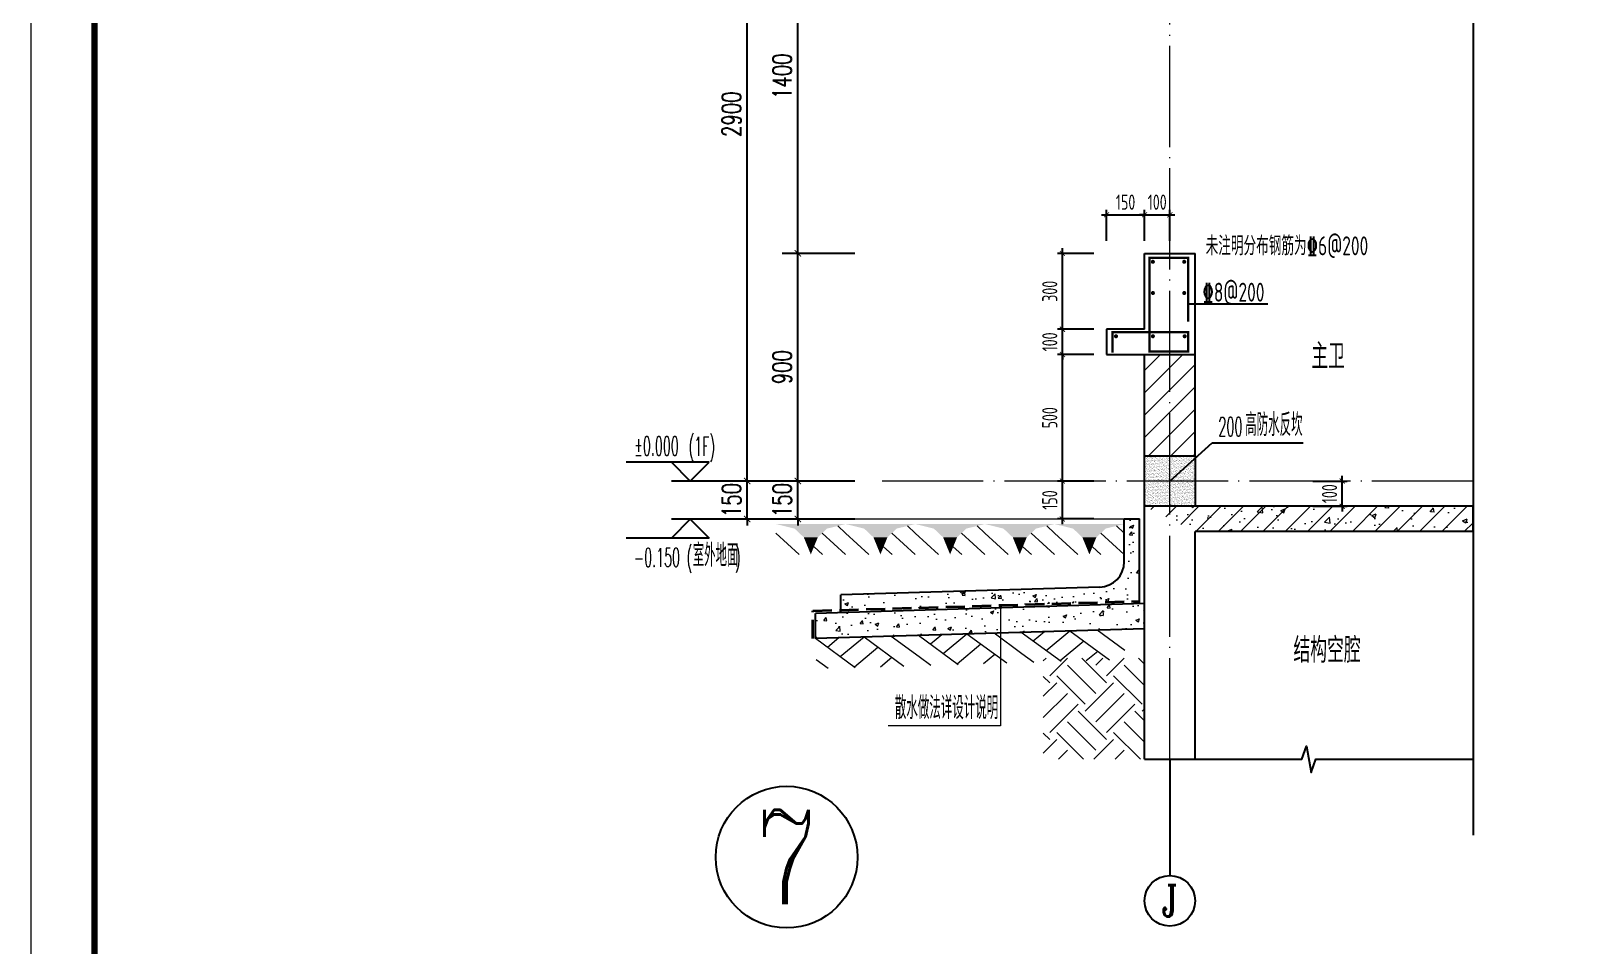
# Model space of a CAD drawing. Extents: x -1307975 to -76406, y -96289 to 379359.
# Drawn here: x -574078 to -567910, y 256344 to 259959 of the extents above; entities that cross this region are included whole.
import ezdxf
from ezdxf.enums import TextEntityAlignment as Align

# ---------------------------------------------------------------- set-up
doc = ezdxf.new("R2010")
doc.units = 0
doc.header["$LTSCALE"] = 1000
doc.linetypes.add('DASH', pattern=[0.35, 0.25, -0.1])
doc.linetypes.add('DOTE', pattern=[2.42, 2, -0.2, 0.02, -0.2])
doc.layers.get('0').update_dxf_attribs({"linetype": 'CONTINUOUS'})
doc.layers.get('DEFPOINTS').update_dxf_attribs({"linetype": 'CONTINUOUS'})
for name, color, linetype in [('A-AXIS_TEXT', 7, 'CONTINUOUS'), ('AXIS', 3, 'CONTINUOUS'), ('COLUMN', 4, 'CONTINUOUS'), ('DIM', 2, 'CONTINUOUS'), ('DIM_ELEV', 3, 'CONTINUOUS'), ('DIM_IDEN', 67, 'CONTINUOUS'), ('DIM_SYMB', 3, 'CONTINUOUS'), ('PUB_DIM', 3, 'CONTINUOUS'), ('PUB_TEXT', 2, 'CONTINUOUS'), ('REIN', 6, 'CONTINUOUS'), ('S-引出线', 40, 'CONTINUOUS'), ('TEXT', 2, 'CONTINUOUS'), ('WALL', 5, 'CONTINUOUS'), ('立面-看线', 251, 'CONTINUOUS')]:
    doc.layers.add(name, color=color, linetype=linetype)
for name, color, linetype, lineweight in [('AXIS_TEXT', 7, 'CONTINUOUS', 20), ('DOTE', 19, 'DOTE', 9), ('PUB_HATCH', 8, 'CONTINUOUS', 9), ('图框', 9, 'CONTINUOUS', 18), ('填充', 251, 'CONTINUOUS', 5), ('平面-排水沟', 86, 'CONTINUOUS', 15), ('立面-中轮廓线', 30, 'CONTINUOUS', 35), ('粉刷', 251, 'CONTINUOUS', 9)]:
    doc.layers.add(name, color=color, linetype=linetype, lineweight=lineweight)
doc.styles.add('_TCH_AXIS', font='COMPLEX', dxfattribs={"bigfont": 'GBCBIG'})
doc.styles.add('_TCH_DIM', font='SIMPLEX.shx', dxfattribs={"width": 0.7, "bigfont": 'GBCBIG.shx'})
doc.styles.add('_TCH_DIM_T3', font='SIMPLEX', dxfattribs={"width": 0.705882, "bigfont": 'GBCBIG'})
doc.styles.add('COMPLEX', font='COMPLEX')
doc.styles.add('DIM_FONT_T3', font='SIMPLEX', dxfattribs={"width": 0.705882, "bigfont": 'GBCBIG'})
doc.styles.add('TSSD_DIMENSION', font='Tssdeng.shx', dxfattribs={"width": 0.7, "bigfont": 'tssdchn.shx'})
doc.styles.add('TSSD_REIN', font='tssdeng.shx', dxfattribs={"width": 0.7, "height": 300, "bigfont": 'tssdchn.shx'})
doc.styles.add('w', font='tssdeng.shx', dxfattribs={"width": 0.8, "bigfont": 'tssdchn.shx'})
doc.dimstyles.new('_TCH_ARCH&&25', dxfattribs={"dimtxt": 74.375, "dimasz": 25, "dimexe": 62.5, "dimexo": 75, "dimgap": 25, "dimtad": 1, "dimdec": 0, "dimzin": 0, "dimdsep": 46, "dimtxsty": '_TCH_DIM_T3', "dimblk": 'ARCHTICK', "dimcen": 0.09, "dimclrt": 7, "dimazin": 0, "dimtfac": 1, "dimtdec": 0, "dimtix": 1, "dimtmove": 2, "dimatfit": 3, "dimldrblk": 'ARCHTICK', "dimfxl": 1, "dimtolj": 1, "dimtzin": 0, "dimarcsym": 0})
doc.dimstyles.new('TSSD_20_20', dxfattribs={"dimtxt": 60, "dimasz": 20, "dimexe": 20, "dimexo": 50, "dimgap": 20, "dimtad": 1, "dimdec": 0, "dimzin": 0, "dimdsep": 46, "dimtxsty": 'TSSD_DIMENSION', "dimblk": 'ARCHTICK', "dimblk1": 'ARCHTICK', "dimblk2": 'ARCHTICK', "dimcen": 0, "dimdle": 20, "dimclrt": 7, "dimadec": 0, "dimazin": 0, "dimtfac": 1, "dimtdec": 0, "dimtix": 1, "dimtmove": 2, "dimatfit": 3, "dimfxl": 1, "dimtolj": 1, "dimtzin": 0, "dimarcsym": 0})
pattern_1 = [(50, (28072.99, 249033.25), (143.452037, -12.550427), [15, -165]), (355, (28072.99, 249033.25), (-27.750267, 150.438427), [12, -132]), (100.4514, (28084.94, 249032.2), (115.701876, 137.88791), [12.74804, -140.22842]), (46.1842, (28072.99, 249073.25), (213.44821, -33.1038), [22.5, -247.5]), (96.6356, (28090.77, 249070.5), (186.93254, 194.82357), [19.12206, -210.3426]), (351.1842, (28072.99, 249073.25), (186.93239, 194.82372), [18, -198]), (21, (28092.99, 249063.25), (119.38141, -80.52378), [15, -165]), (326, (28092.99, 249063.25), (48.663066, 145.03001), [12, -132]), (71.4514, (28102.93, 249056.54), (168.044526, 64.5061), [12.74804, -140.22842]), (37.5, (28072.986, 249033.25), (2.431971, 66.578771), [0, -130.4, 0, -134, 0, -132.5]), (7.5, (28072.986, 249033.25), (52.613907, 78.882342), [0, -76.4, 0, -127.4, 0, -50.5]), (327.5, (28028.386, 249033.25), (106.764487, -4.510974), [0, -50, 0, -156, 0, -207]), (317.5, (28008.39, 249033.25), (116.637234, 20.020996), [0, -65, 0, -103.6, 0, -147])]

# ---------------------------------------------------------------- blocks, each defined once
blk = doc.blocks.new('$LINEPAT$素土夯实')
at = {"color": 0}
for p, q in [((0, -210), (210, 0)), ((120, -300), (420, 0)), ((420, 0), (608, -188)), ((495, -300), (795, 0)), ((615, 0), (705, -90)), ((315, -105), (502, -293)), ((210, -210), (300, -300)), ((705, -300), (795, -210))]:
    blk.add_line(p, q, dxfattribs=at)
blk = doc.blocks.new('$LinePat$自然土壤')
at = {"color": 0}
for p, q in [((0, -90), (71, -19)), ((0, -300), (211, -89)), ((420, -300), (630, -90)), ((210, -300), (286, -224))]:
    blk.add_line(p, q, dxfattribs=at)
for points in [[(0, 0), (630, 0), (168, -45), (462, -45)], [(168, -45), (462, -45), (252, -132), (378, -132)], [(252, -132), (378, -132), (315, -300)]]:
    blk.add_solid(points, dxfattribs=at)
blk = doc.blocks.new('sanshui')
at = {"layer": '粉刷'}
h = blk.add_hatch(dxfattribs=at)
h.set_pattern_fill('混凝土', color=256, scale=20)
h.set_pattern_definition(pattern_1)
edge = h.paths.add_edge_path()
edge.add_line((346317.8, 427329.6), (346257.8, 427329.6))
edge.add_line((346257.8, 427329.6), (346257.8, 427160.3))
edge.add_arc((346157.8, 427160.3), 100, 271.71836, 360, ccw=False)
edge.add_line((346160.8, 427060.3), (345137.8, 427029.6))
edge.add_line((345137.8, 427029.6), (345137.8, 426969.6))
edge.add_line((345137.8, 426969.6), (346317.8, 427005))
edge.add_line((346317.8, 427005), (346317.8, 427329.6))
h = blk.add_hatch(dxfattribs=at)
h.set_pattern_fill('混凝土', color=256, scale=20)
h.set_pattern_definition(pattern_1)
h.paths.add_polyline_path([(346337.8, 426895.6), (346337.8, 426995.6), (345037.8, 426956.6), (345037.8, 426856.6)])
at = {"layer": 'COLUMN'}
for p, q in [((346257.8, 427329.6), (346317.8, 427329.6)), ((346257.8, 427160.3), (346257.8, 427329.6)), ((346317.8, 426995), (346317.8, 427329.6)), ((346160.8, 427060.3), (345137.8, 427029.6)), ((346338.1, 426995.6), (345037.8, 426956.6)), ((345137.8, 426959.6), (345137.8, 427029.6)), ((345037.8, 426856.6), (345037.8, 426956.6)), ((346338.1, 426895.6), (345037.8, 426856.6))]:
    blk.add_line(p, q, dxfattribs=at)
blk.add_arc((346157.8, 427160.3), 100, 271.71836, 0, dxfattribs=at)
at = {"layer": '立面-中轮廓线', "linetype": 'DASH', "ltscale": 0.3}
blk.add_lwpolyline([(345027.8, 426856.6), (345027.8, 426966.3), (346317.8, 427005)], dxfattribs=at)
at = {"layer": '粉刷'}
blk.add_line((344881.5, 427329.6), (346257.8, 427329.6), dxfattribs=at)
at = {"layer": '粉刷', "yscale": 0.4, "zscale": 0.4}
for name, p, xscale, rotation in [('$LinePat$自然土壤', (345156.8, 427309.6), -0.4369306507241237, 359.9999999999903), ('$LinePat$自然土壤', (345432, 427309.6), -0.4369306507241237, 359.9999999999903), ('$LinePat$自然土壤', (345707.3, 427309.6), -0.4369306507241237, 359.9999999999903), ('$LinePat$自然土壤', (345982.6, 427309.6), -0.4369306507241237, 359.9999999999903), ('$LinePat$自然土壤', (346257.8, 427309.6), -0.4369306507241237, 359.9999999999903), ('$LINEPAT$素土夯实', (345444.5, 426868.8), -0.5117605352322558, 1.718358001643932), ('$LINEPAT$素土夯实', (345851.2, 426881), -0.5117605352322558, 1.718358001643932), ('$LINEPAT$素土夯实', (346257.8, 426893.2), -0.5117605352322558, 1.718358001643932)]:
    blk.add_blockref(name, p, dxfattribs=dict(at, xscale=xscale, rotation=rotation))
blk = doc.blocks.new('GFDDDDRG')
at = {"layer": '图框'}
blk.add_lwpolyline([(923310, -107437), (923310, -159999), (893610, -159999), (893610, -107437)], close=True, dxfattribs=at)
blk.add_lwpolyline([(923310, -107437), (923310, -159999), (893610, -159999), (893610, -107437)], close=True, dxfattribs=at)
at = {"layer": '图框', "const_width": 50}
blk.add_lwpolyline([(894110, -159499), (922810, -159499), (922810, -108687), (894110, -108687)], close=True, dxfattribs=at)
blk = doc.blocks.new('_ArchTick')
at = {"color": 0, "linetype": 'ByBlock', "const_width": 0.15}
blk.add_lwpolyline([(-0.5, -0.5), (0.5, 0.5)], dxfattribs=at)
blk = doc.blocks.new('*D2897')
at = {"layer": 'DEFPOINTS', "color": 0, "transparency": 16777216}
for p in [(-569677.9, 259233), (-569827.9, 259080.7), (-569677.9, 259080.7)]:
    blk.add_point(p, dxfattribs=at)
at = {"layer": 'DIM', "color": 0, "lineweight": -2, "transparency": 16777216}
for p, q in [((-569847.9, 259233), (-569657.9, 259233)), ((-569827.9, 259130.7), (-569827.9, 259253)), ((-569677.9, 259130.7), (-569677.9, 259253))]:
    blk.add_line(p, q, dxfattribs=at)
at = {"layer": 'DIM', "color": 0, "lineweight": -2, "transparency": 16777216, "xscale": 20, "yscale": 20, "zscale": 20, "rotation": 180}
blk.add_blockref('_ArchTick', (-569827.9, 259233), dxfattribs=at)
at = {"layer": 'DIM', "color": 0, "lineweight": -2, "transparency": 16777216, "xscale": 20, "yscale": 20, "zscale": 20}
blk.add_blockref('_ArchTick', (-569677.9, 259233), dxfattribs=at)
at = {"layer": 'DIM', "color": 7, "transparency": 16777216, "insert": (-569752.9, 259283), "char_height": 60, "attachment_point": 5, "style": 'TSSD_DIMENSION'}
blk.add_mtext('\\A1;150', dxfattribs=at)
blk = doc.blocks.new('*D2898')
at = {"layer": 'DEFPOINTS', "color": 0, "transparency": 16777216}
for p in [(-569577.9, 259233), (-569677.9, 259080.7), (-569577.9, 259080.7)]:
    blk.add_point(p, dxfattribs=at)
at = {"layer": 'DIM', "color": 0, "lineweight": -2, "transparency": 16777216}
for p, q in [((-569677.9, 259233), (-569697.9, 259233)), ((-569677.9, 259130.7), (-569677.9, 259253)), ((-569677.9, 259233), (-569577.9, 259233)), ((-569577.9, 259130.7), (-569577.9, 259253)), ((-569577.9, 259233), (-569557.9, 259233))]:
    blk.add_line(p, q, dxfattribs=at)
at = {"layer": 'DIM', "color": 0, "lineweight": -2, "transparency": 16777216, "xscale": 20, "yscale": 20, "zscale": 20}
blk.add_blockref('_ArchTick', (-569677.9, 259233), dxfattribs=at)
at = {"layer": 'DIM', "color": 0, "lineweight": -2, "transparency": 16777216, "xscale": 20, "yscale": 20, "zscale": 20, "rotation": 180}
blk.add_blockref('_ArchTick', (-569577.9, 259233), dxfattribs=at)
at = {"layer": 'DIM', "color": 7, "transparency": 16777216, "insert": (-569627.9, 259283), "char_height": 60, "attachment_point": 5, "style": 'TSSD_DIMENSION'}
blk.add_mtext('\\A1;100', dxfattribs=at)
blk = doc.blocks.new('*D2936')
at = {"layer": 'DEFPOINTS', "color": 0, "transparency": 16777216}
for p in [(-570002.5, 259080.7), (-569827.9, 259080.7), (-569827.9, 258780.7)]:
    blk.add_point(p, dxfattribs=at)
at = {"layer": 'DIM', "color": 0, "lineweight": -2, "transparency": 16777216}
for p, q in [((-569877.9, 259080.7), (-570022.5, 259080.7)), ((-570002.5, 258760.7), (-570002.5, 259100.7)), ((-569877.9, 258780.7), (-570022.5, 258780.7))]:
    blk.add_line(p, q, dxfattribs=at)
at = {"layer": 'DIM', "color": 0, "lineweight": -2, "transparency": 16777216, "xscale": 20, "yscale": 20, "zscale": 20}
for p, rotation in [((-570002.5, 259080.7), 90), ((-570002.5, 258780.7), 270)]:
    blk.add_blockref('_ArchTick', p, dxfattribs=dict(at, rotation=rotation))
at = {"layer": 'DIM', "color": 7, "transparency": 16777216, "insert": (-570052.5, 258930.7), "char_height": 60, "attachment_point": 5, "rotation": 90, "style": 'TSSD_DIMENSION'}
blk.add_mtext('\\A1;300', dxfattribs=at)
blk = doc.blocks.new('*D2937')
at = {"layer": 'DEFPOINTS', "color": 0, "transparency": 16777216}
for p in [(-570002.5, 258780.7), (-569827.9, 258780.7), (-569827.9, 258680.7)]:
    blk.add_point(p, dxfattribs=at)
at = {"layer": 'DIM', "color": 0, "lineweight": -2, "transparency": 16777216}
for p, q in [((-570002.5, 258780.7), (-570002.5, 258800.7)), ((-569877.9, 258780.7), (-570022.5, 258780.7)), ((-570002.5, 258680.7), (-570002.5, 258780.7)), ((-569877.9, 258680.7), (-570022.5, 258680.7)), ((-570002.5, 258680.7), (-570002.5, 258660.7))]:
    blk.add_line(p, q, dxfattribs=at)
at = {"layer": 'DIM', "color": 0, "lineweight": -2, "transparency": 16777216, "xscale": 20, "yscale": 20, "zscale": 20}
for p, rotation in [((-570002.5, 258780.7), 270), ((-570002.5, 258680.7), 90)]:
    blk.add_blockref('_ArchTick', p, dxfattribs=dict(at, rotation=rotation))
at = {"layer": 'DIM', "color": 7, "transparency": 16777216, "insert": (-570052.5, 258730.7), "char_height": 60, "attachment_point": 5, "rotation": 90, "style": 'TSSD_DIMENSION'}
blk.add_mtext('\\A1;100', dxfattribs=at)
blk = doc.blocks.new('*D2938')
at = {"layer": 'DEFPOINTS', "color": 0, "transparency": 16777216}
for p in [(-570002.5, 258680.7), (-569827.9, 258680.7), (-569827.9, 258180.7)]:
    blk.add_point(p, dxfattribs=at)
at = {"layer": 'DIM', "color": 0, "lineweight": -2, "transparency": 16777216}
for p, q in [((-569877.9, 258680.7), (-570022.5, 258680.7)), ((-570002.5, 258160.7), (-570002.5, 258700.7)), ((-569877.9, 258180.7), (-570022.5, 258180.7))]:
    blk.add_line(p, q, dxfattribs=at)
at = {"layer": 'DIM', "color": 0, "lineweight": -2, "transparency": 16777216, "xscale": 20, "yscale": 20, "zscale": 20}
for p, rotation in [((-570002.5, 258680.7), 90), ((-570002.5, 258180.7), 270)]:
    blk.add_blockref('_ArchTick', p, dxfattribs=dict(at, rotation=rotation))
at = {"layer": 'DIM', "color": 7, "transparency": 16777216, "insert": (-570052.5, 258430.7), "char_height": 60, "attachment_point": 5, "rotation": 90, "style": 'TSSD_DIMENSION'}
blk.add_mtext('\\A1;500', dxfattribs=at)
blk = doc.blocks.new('*D2939')
at = {"layer": 'DEFPOINTS', "color": 0, "transparency": 16777216}
for p in [(-570002.5, 258180.7), (-569827.9, 258180.7), (-569827.9, 258030.7)]:
    blk.add_point(p, dxfattribs=at)
at = {"layer": 'DIM', "color": 0, "lineweight": -2, "transparency": 16777216}
for p, q in [((-570002.5, 258010.7), (-570002.5, 258200.7)), ((-569877.9, 258180.7), (-570022.5, 258180.7)), ((-569877.9, 258030.7), (-570022.5, 258030.7))]:
    blk.add_line(p, q, dxfattribs=at)
at = {"layer": 'DIM', "color": 0, "lineweight": -2, "transparency": 16777216, "xscale": 20, "yscale": 20, "zscale": 20}
for p, rotation in [((-570002.5, 258180.7), 90), ((-570002.5, 258030.7), 270)]:
    blk.add_blockref('_ArchTick', p, dxfattribs=dict(at, rotation=rotation))
at = {"layer": 'DIM', "color": 7, "transparency": 16777216, "insert": (-570052.5, 258105.7), "char_height": 60, "attachment_point": 5, "rotation": 90, "style": 'TSSD_DIMENSION'}
blk.add_mtext('\\A1;150', dxfattribs=at)
blk = doc.blocks.new('*D2958')
at = {"layer": 'DEFPOINTS', "color": 0, "transparency": 16777216}
for p in [(-569062.7, 258180.7), (-568896.8, 258180.7), (-569062.7, 258080.7)]:
    blk.add_point(p, dxfattribs=at)
at = {"layer": 'DIM', "color": 0, "lineweight": -2, "transparency": 16777216}
for p, q in [((-568896.8, 258180.7), (-568896.8, 258200.7)), ((-569012.7, 258180.7), (-568876.8, 258180.7)), ((-568896.8, 258080.7), (-568896.8, 258180.7)), ((-569012.7, 258080.7), (-568876.8, 258080.7)), ((-568896.8, 258080.7), (-568896.8, 258060.7))]:
    blk.add_line(p, q, dxfattribs=at)
at = {"layer": 'DIM', "color": 0, "lineweight": -2, "transparency": 16777216, "xscale": 20, "yscale": 20, "zscale": 20}
for p, rotation in [((-568896.8, 258180.7), 270), ((-568896.8, 258080.7), 90)]:
    blk.add_blockref('_ArchTick', p, dxfattribs=dict(at, rotation=rotation))
at = {"layer": 'DIM', "color": 7, "transparency": 16777216, "insert": (-568946.8, 258130.7), "char_height": 60, "attachment_point": 5, "rotation": 90, "style": 'TSSD_DIMENSION'}
blk.add_mtext('\\A1;100', dxfattribs=at)
blk = doc.blocks.new('*D2973')
at = {"layer": 'DEFPOINTS', "color": 0, "transparency": 16777216}
for p in [(-571048.1, 258180.7), (-570748.1, 258180.7), (-570748.1, 258030.3)]:
    blk.add_point(p, dxfattribs=at)
at = {"layer": 'PUB_DIM', "color": 0, "lineweight": -2, "transparency": 16777216}
for p, q in [((-571048.1, 258180.7), (-571048.1, 258205.7)), ((-570823.1, 258180.7), (-571110.6, 258180.7)), ((-571048.1, 258030.3), (-571048.1, 258180.7)), ((-570823.1, 258030.3), (-571110.6, 258030.3)), ((-571048.1, 258030.3), (-571048.1, 258005.3))]:
    blk.add_line(p, q, dxfattribs=at)
at = {"layer": 'PUB_DIM', "color": 0, "lineweight": -2, "transparency": 16777216, "xscale": 25, "yscale": 25, "zscale": 25}
for p, rotation in [((-571048.1, 258180.7), 270), ((-571048.1, 258030.3), 90)]:
    blk.add_blockref('_ArchTick', p, dxfattribs=dict(at, rotation=rotation))
at = {"layer": 'PUB_DIM', "color": 7, "transparency": 16777216, "insert": (-571110.3, 258105.5), "char_height": 74.38, "attachment_point": 5, "rotation": 90, "style": '_TCH_DIM_T3'}
blk.add_mtext('\\A1;150', dxfattribs=at)
blk = doc.blocks.new('*D2974')
at = {"layer": 'DEFPOINTS', "color": 0, "transparency": 16777216}
for p in [(-571048.1, 259080.7), (-570748.1, 259080.7), (-570748.1, 258180.7)]:
    blk.add_point(p, dxfattribs=at)
at = {"layer": 'PUB_DIM', "color": 0, "lineweight": -2, "transparency": 16777216}
for p, q in [((-570823.1, 259080.7), (-571110.6, 259080.7)), ((-571048.1, 258180.7), (-571048.1, 259080.7)), ((-570823.1, 258180.7), (-571110.6, 258180.7))]:
    blk.add_line(p, q, dxfattribs=at)
at = {"layer": 'PUB_DIM', "color": 0, "lineweight": -2, "transparency": 16777216, "xscale": 25, "yscale": 25, "zscale": 25}
for p, rotation in [((-571048.1, 259080.7), 90), ((-571048.1, 258180.7), 270)]:
    blk.add_blockref('_ArchTick', p, dxfattribs=dict(at, rotation=rotation))
at = {"layer": 'PUB_DIM', "color": 7, "transparency": 16777216, "insert": (-571110.3, 258630.7), "char_height": 74.38, "attachment_point": 5, "rotation": 90, "style": '_TCH_DIM_T3'}
blk.add_mtext('\\A1;900', dxfattribs=at)
blk = doc.blocks.new('*D2975')
at = {"layer": 'DEFPOINTS', "color": 0, "transparency": 16777216}
for p in [(-571048.1, 260480.7), (-570748.1, 260480.7), (-570748.1, 259080.7)]:
    blk.add_point(p, dxfattribs=at)
at = {"layer": 'PUB_DIM', "color": 0, "lineweight": -2, "transparency": 16777216}
for p, q in [((-570823.1, 260480.7), (-571110.6, 260480.7)), ((-571048.1, 259080.7), (-571048.1, 260480.7)), ((-570823.1, 259080.7), (-571110.6, 259080.7))]:
    blk.add_line(p, q, dxfattribs=at)
at = {"layer": 'PUB_DIM', "color": 0, "lineweight": -2, "transparency": 16777216, "xscale": 25, "yscale": 25, "zscale": 25}
for p, rotation in [((-571048.1, 260480.7), 90), ((-571048.1, 259080.7), 270)]:
    blk.add_blockref('_ArchTick', p, dxfattribs=dict(at, rotation=rotation))
at = {"layer": 'PUB_DIM', "color": 7, "transparency": 16777216, "insert": (-571110.3, 259780.7), "char_height": 74.38, "attachment_point": 5, "rotation": 90, "style": '_TCH_DIM_T3'}
blk.add_mtext('\\A1;1400', dxfattribs=at)
blk = doc.blocks.new('*D2990')
at = {"layer": 'DEFPOINTS', "color": 0, "transparency": 16777216}
for p in [(-571248.1, 258180.7), (-570748.1, 258180.7), (-570748.1, 258030.3)]:
    blk.add_point(p, dxfattribs=at)
at = {"layer": 'PUB_DIM', "color": 0, "lineweight": -2, "transparency": 16777216}
for p, q in [((-571248.1, 258180.7), (-571248.1, 258205.7)), ((-570823.1, 258180.7), (-571310.6, 258180.7)), ((-571248.1, 258030.3), (-571248.1, 258180.7)), ((-570823.1, 258030.3), (-571310.6, 258030.3)), ((-571248.1, 258030.3), (-571248.1, 258005.3))]:
    blk.add_line(p, q, dxfattribs=at)
at = {"layer": 'PUB_DIM', "color": 0, "lineweight": -2, "transparency": 16777216, "xscale": 25, "yscale": 25, "zscale": 25}
for p, rotation in [((-571248.1, 258180.7), 270), ((-571248.1, 258030.3), 90)]:
    blk.add_blockref('_ArchTick', p, dxfattribs=dict(at, rotation=rotation))
at = {"layer": 'PUB_DIM', "color": 7, "transparency": 16777216, "insert": (-571310.3, 258105.5), "char_height": 74.38, "attachment_point": 5, "rotation": 90, "style": '_TCH_DIM_T3'}
blk.add_mtext('\\A1;150', dxfattribs=at)
blk = doc.blocks.new('*D2991')
at = {"layer": 'DEFPOINTS', "color": 0, "transparency": 16777216}
for p in [(-571248.1, 261080.7), (-570748.1, 261080.7), (-570748.1, 258180.7)]:
    blk.add_point(p, dxfattribs=at)
at = {"layer": 'PUB_DIM', "color": 0, "lineweight": -2, "transparency": 16777216}
for p, q in [((-570823.1, 261080.7), (-571310.6, 261080.7)), ((-571248.1, 258180.7), (-571248.1, 261080.7)), ((-570823.1, 258180.7), (-571310.6, 258180.7))]:
    blk.add_line(p, q, dxfattribs=at)
at = {"layer": 'PUB_DIM', "color": 0, "lineweight": -2, "transparency": 16777216, "xscale": 25, "yscale": 25, "zscale": 25}
for p, rotation in [((-571248.1, 261080.7), 90), ((-571248.1, 258180.7), 270)]:
    blk.add_blockref('_ArchTick', p, dxfattribs=dict(at, rotation=rotation))
at = {"layer": 'PUB_DIM', "color": 7, "transparency": 16777216, "insert": (-571310.3, 259630.7), "char_height": 74.38, "attachment_point": 5, "rotation": 90, "style": '_TCH_DIM_T3'}
blk.add_mtext('\\A1;2900', dxfattribs=at)
blk = doc.blocks.new('_AXISO')
blk.add_circle((0, 0), 0.5)
at = {"layer": 'A-AXIS_TEXT', "style": 'COMPLEX', "width": 1.041667}
blk.add_attdef('A', text='', height=0.56, dxfattribs=at).set_placement((-0.25, -0.28), (0.25, -0.28), align=Align.FIT)
blk = doc.blocks.new('20210809.02282773')
at = {"layer": 'REIN', "const_width": 9}
blk.add_lwpolyline([(87154.5, 66580.9), (87154.5, 66662.3), (87453.9, 66662.3), (87453.9, 66586), (87300.3, 66586), (87300.3, 66956.5), (87453.6, 66956.5), (87453.6, 66703.7)], dxfattribs=at)
at = {"layer": 'REIN', "const_width": 8}
for points in [[(87310, 66940.5, 1), (87318, 66940.5, 1)], [(87433.8, 66940.5, 1), (87441.8, 66940.5, 1)], [(87310, 66817, 1), (87318, 66817, 1)], [(87433.8, 66817, 1), (87441.8, 66817, 1)], [(87164.2, 66646.1, 1), (87172.2, 66646.1, 1)], [(87310, 66646.1, 1), (87318, 66646.1, 1)], [(87435.7, 66646.1, 1), (87443.7, 66646.1, 1)]]:
    blk.add_lwpolyline(points, format="xyb", close=True, dxfattribs=at)
at = {"layer": 'S-引出线'}
blk.add_lwpolyline([(87768.9, 66773.1), (87456.3, 66773.1)], dxfattribs=at)
at = {"layer": 'TEXT', "width": 0.7}
for s, rotation, style, p in [('未注明分布钢筋为%%1326@200', 0, 'TSSD_REIN', (87522.7, 66966)), ('%%1328@200', 360, 'w', (87510, 66782.7))]:
    blk.add_text(s, height=75, rotation=rotation, dxfattribs=dict(at, style=style)).set_placement(p)

msp = doc.modelspace()

# ---------------------------------------------------------------- hatches: boundary and pattern name
at = {"layer": 'PUB_HATCH'}
h = msp.add_hatch(dxfattribs=at)
h.set_pattern_fill('普通砖', color=256, scale=25, style=0)
h.set_pattern_definition([(45, (-1182008.505, 426668.634), (-44.1941915, 44.1941915), [])])
h.paths.add_polyline_path([(-569477.91, 258280.72), (-569477.91, 258680.72), (-569677.91, 258680.72), (-569677.91, 258280.72)])
h = msp.add_hatch(dxfattribs=at)
h.set_pattern_fill('钢筋混凝土', color=256, scale=25, style=0)
h.set_pattern_definition([(45, (-1182008.505, 426623.756), (-44.194174, 44.194174), []), (50, (-1182008.5, 426623.76), (179.315046, -15.688034), [18.75, -206.25]), (355, (-1182008.5, 426623.76), (-34.687833, 188.048033), [15, -165]), (100.4514, (-1181993.56, 426622.45), (144.627345, 172.359886), [15.93505, -175.28553]), (46.1842, (-1182008.5, 426673.76), (266.81026, -41.37975), [28.125, -309.375]), (96.6356, (-1181986.27, 426670.3), (233.66568, 243.52947), [23.90257, -262.92825]), (351.1842, (-1182008.5, 426673.76), (233.66549, 243.52965), [22.5, -247.5]), (21, (-1181983.5, 426661.26), (149.226763, -100.654723), [18.75, -206.25]), (326, (-1181983.5, 426661.26), (60.828833, 181.28751), [15, -165]), (71.4514, (-1181971.07, 426652.87), (210.055657, 80.632624), [15.93505, -175.28553]), (37.5, (-1182008.505, 426623.756), (3.039964, 83.2234635), [0, -163, 0, -167.5, 0, -165.625]), (7.5, (-1182008.505, 426623.76), (65.767384, 98.602928), [0, -95.5, 0, -159.25, 0, -63.125]), (327.5, (-1182064.255, 426623.756), (133.455609, -5.638718), [0, -62.5, 0, -195, 0, -258.75]), (317.5, (-1182089.25, 426623.76), (145.796542, 25.026246), [0, -81.25, 0, -129.5, 0, -183.75])])
h.paths.add_polyline_path([(-568379.38, 258080.72), (-569677.91, 258080.72), (-569477.91, 257980.72), (-568379.38, 257980.72)])
at = {"layer": '填充'}
h = msp.add_hatch(dxfattribs=at)
h.set_pattern_fill('EARTH', color=250, scale=50, angle=45, style=0)
h.set_pattern_definition([(45, (-1685176.18, -198112.65), (0, 224.506403), [158.75, -158.75]), (45, (-1685218.28, -198070.55), (0, 224.506403), [158.75, -158.75]), (45, (-1685260.37, -198028.46), (0, 224.506403), [158.75, -158.75]), (135, (-1685260.37, -198000.4), (-224.506403, 0), [158.75, -158.75]), (135, (-1685218.28, -197958.3), (-224.506403, 0), [158.75, -158.75]), (135, (-1685176.18, -197916.2), (-224.506403, 0), [158.75, -158.75])])
h.paths.add_polyline_path([(-569677.91, 257480.72), (-570077.91, 257480.72), (-570077.91, 257080.72), (-569677.91, 257080.72)])
at = {"layer": '立面-看线'}
h = msp.add_hatch(dxfattribs=at)
h.set_pattern_fill('碎沙', color=256, scale=4)
h.set_pattern_definition([(37.5, (-1370731.147, -127281.228), (-0.32000626, 9.78826475), [0, -7.7216, 0, -8.636, 0, -8.255]), (7.5, (-1370731.147, -127281.228), (8.99046566, 14.33650201), [0, -4.1656, 0, -6.9596, 0, -2.667]), (327.5, (-1370737.395, -127281.228), (15.819847405, 0.02874369), [0, -2.54, 0, -9.144, 0, -11.938]), (317.5, (-1370737.395, -127281.228), (15.27112905, 4.45858647), [0, -1.27, 0, -5.9944, 0, -6.858])])
h.paths.add_polyline_path([(-569677.91, 258080.72), (-569477.91, 258080.72), (-569477.91, 258280.72), (-569677.91, 258280.72)])

# ---------------------------------------------------------------- linework, layer by layer
at = {"layer": 'AXIS'}
msp.add_line((-569577.94, 257080.72), (-569577.94, 256621.33), dxfattribs=at)
at = {"layer": 'AXIS', "color": 6}
msp.add_circle((-571092.52, 256694.15), 280, dxfattribs=at)
at = {"layer": 'DIM_ELEV'}
for p, q in [((-571398.1, 258255.72), (-571726.1, 258255.72)), ((-571473.1, 258180.72), (-571548.1, 258255.72)), ((-571473.1, 258180.72), (-571398.1, 258255.72)), ((-571048.1, 258180.72), (-571548.1, 258180.72)), ((-571473.1, 258030.25), (-571548.1, 257955.25)), ((-571048.1, 258030.25), (-571548.1, 258030.25)), ((-571473.1, 258030.25), (-571398.1, 257955.25)), ((-571398.1, 257955.25), (-571726.1, 257955.25))]:
    msp.add_line(p, q, dxfattribs=at)
at = {"layer": 'DIM_IDEN'}
for p, q in [((-569577.91, 258180.72), (-569411.1, 258332.24)), ((-569411.1, 258332.24), (-569050.92, 258332.24))]:
    msp.add_line(p, q, dxfattribs=at)
at = {"layer": 'DIM_SYMB'}
for points in [[(-568379.38, 274160.72), (-568379.38, 265498.85), (-568326.88, 265479.74), (-568431.88, 265461.23), (-568379.38, 265442.6), (-568379.38, 256780.72)], [(-569677.91, 257080.72), (-569056.77, 257080.72), (-569037.66, 257133.22), (-569019.15, 257028.22), (-569000.52, 257080.72), (-568379.38, 257080.72)]]:
    msp.add_lwpolyline(points, dxfattribs=at)
at = {"layer": 'DOTE', "color": 1, "linetype": 'DOTE', "ltscale": 0.2}
for p, q in [((-569577.91, 257080.72), (-569577.91, 274760.72)), ((-568379.38, 258180.72), (-570748.1, 258180.72))]:
    msp.add_line(p, q, dxfattribs=at)
at = {"layer": 'WALL'}
for p, q in [((-569677.91, 258780.72), (-569677.91, 259080.72)), ((-569677.91, 259080.72), (-569477.91, 259080.72)), ((-569477.91, 258780.72), (-569477.91, 259080.72)), ((-569677.91, 258780.72), (-569827.91, 258780.72)), ((-569827.91, 258780.72), (-569827.91, 258680.72)), ((-569477.91, 258683.77), (-569477.91, 258780.72)), ((-569827.91, 258680.72), (-569477.91, 258680.72)), ((-569677.91, 258280.72), (-569677.91, 258680.72)), ((-569477.91, 258680.72), (-569477.91, 258683.77)), ((-569477.91, 258280.72), (-569477.91, 258680.72)), ((-569677.91, 258280.72), (-569477.91, 258280.72)), ((-569677.94, 257080.73), (-569677.91, 258080.72)), ((-568379.38, 258080.72), (-569677.91, 258080.72)), ((-568379.38, 257980.72), (-568379.38, 258080.72)), ((-569477.94, 257080.72), (-569477.91, 257980.72)), ((-568379.38, 257980.72), (-569477.91, 257980.72)), ((-569677.94, 257080.73), (-569477.94, 257080.72))]:
    msp.add_line(p, q, dxfattribs=at)
msp.add_lwpolyline([(-569677.91, 258280.72), (-569477.91, 258280.72), (-569477.91, 258080.72), (-569677.91, 258080.72)], close=True, dxfattribs=at)
at = {"layer": '平面-排水沟'}
for p, q in [((-570246.92, 257681.13), (-570246.92, 257213.29)), ((-570246.92, 257213.29), (-570691.06, 257213.29))]:
    msp.add_line(p, q, dxfattribs=at)
at = {"layer": '平面-排水沟', "const_width": 6.67}
msp.add_lwpolyline([(-570246.92, 257684.46, 1), (-570246.92, 257677.8, 1)], format="xyb", close=True, dxfattribs=at)

# ---------------------------------------------------------------- block references
at = {"xscale": 0.5, "yscale": 0.5, "zscale": 0.5}
msp.add_blockref('GFDDDDRG', (-1020882.89, 332907.23), dxfattribs=at)
msp.add_blockref('sanshui', (-916016.03, -169298.91))
at = {"layer": 'AXIS'}
ref = msp.add_blockref('_AXISO', (-569577.94, 256521.33), dxfattribs=dict(at, xscale=200, yscale=200, zscale=200))
ref.add_attrib('A', 'J', dxfattribs={"layer": 'AXIS_TEXT', "height": 124.02, "style": '_TCH_AXIS'}).set_placement((-569610.42, 256459.32), (-569545.46, 256459.32), align=Align.FIT)
at = {"layer": 'REIN'}
msp.add_blockref('20210809.02282773', (-656958.95, 192106.87), dxfattribs=at)

# ---------------------------------------------------------------- texts
at = {"layer": 'AXIS_TEXT', "color": 6, "style": '_TCH_AXIS'}
msp.add_text('7', height=372.76, dxfattribs=at).set_placement((-571216.77, 256507.77), (-570968.27, 256507.77), align=Align.FIT)
at = {"layer": 'PUB_TEXT'}
for s, height, style, width, p in [('主卫', 100, 'TSSD_REIN', 0.7, (-569018.69, 258623.87)), ('200', 74.375, 'DIM_FONT_T3', 0.49827, (-569386.09, 258358.49)), ('高防水反坎', 89.362, 'DIM_FONT_T3', 0.705882, (-569280.2, 258358.49)), ('(1F)', 74.375, '_TCH_DIM', 0.494118, (-571479.73, 258280.75)), ('%%P0.000', 74.375, '_TCH_DIM', 0.494118, (-571695.1, 258281.97)), ('室外地面', 89.362, '_TCH_DIM', 0.7, (-571463.28, 257842.73)), ('-0.150', 74.375, '_TCH_DIM', 0.494118, (-571696.5, 257841.5)), ('(', 74.38, '_TCH_DIM', 0.494118, (-571487.78, 257842.73)), (')', 74.38, '_TCH_DIM', 0.494118, (-571296.47, 257842.73)), ('结构空腔', 100, 'TSSD_REIN', 0.7, (-569089.48, 257462.14)), ('散水做法详设计说明', 89.362, 'DIM_FONT_T3', 0.705882, (-570664.81, 257239.54))]:
    msp.add_text(s, height=height, dxfattribs=dict(at, style=style, width=width)).set_placement(p)

# ---------------------------------------------------------------- dimensions: what is measured, and where the dimension line sits
at = {"layer": 'DIM'}
for p1, p2, distance, picture, middle in [((-569827.91, 259080.72), (-569677.91, 259080.72), 152.32, '*D2897', (-569752.91, 259283.05)), ((-569677.91, 259080.72), (-569577.91, 259080.72), 152.32, '*D2898', (-569627.91, 259283.05)), ((-569827.91, 258780.72), (-569827.91, 259080.72), 174.61, '*D2936', (-570052.52, 258930.72)), ((-569827.91, 258680.72), (-569827.91, 258780.72), 174.61, '*D2937', (-570052.52, 258730.72)), ((-569827.91, 258180.72), (-569827.91, 258680.72), 174.61, '*D2938', (-570052.52, 258430.72)), ((-569827.91, 258030.72), (-569827.91, 258180.72), 174.61, '*D2939', (-570052.52, 258105.72)), ((-569062.72, 258080.72), (-569062.72, 258180.72), -165.96, '*D2958', (-568946.76, 258130.72))]:
    dim = msp.add_aligned_dim(p1=p1, p2=p2, distance=distance, dimstyle='TSSD_20_20', dxfattribs=at)
    dim.commit()
    dim.dimension.update_dxf_attribs({"geometry": picture, "text_midpoint": middle})
at = {"layer": 'PUB_DIM'}
for p1, p2, distance, picture, middle in [((-570748.1, 258180.72), (-570748.1, 261080.72), 500, '*D2991', (-571310.29, 259630.72)), ((-570748.1, 259080.72), (-570748.1, 260480.72), 300, '*D2975', (-571110.29, 259780.72)), ((-570748.1, 258180.72), (-570748.1, 259080.72), 300, '*D2974', (-571110.29, 258630.72)), ((-570748.1, 258030.25), (-570748.1, 258180.72), 500, '*D2990', (-571310.29, 258105.49)), ((-570748.1, 258030.25), (-570748.1, 258180.72), 300, '*D2973', (-571110.29, 258105.49))]:
    dim = msp.add_aligned_dim(p1=p1, p2=p2, distance=distance, dimstyle='_TCH_ARCH&&25', dxfattribs=at)
    dim.commit()
    dim.dimension.update_dxf_attribs({"geometry": picture, "text_midpoint": middle})

doc.saveas('drawing.dxf')
